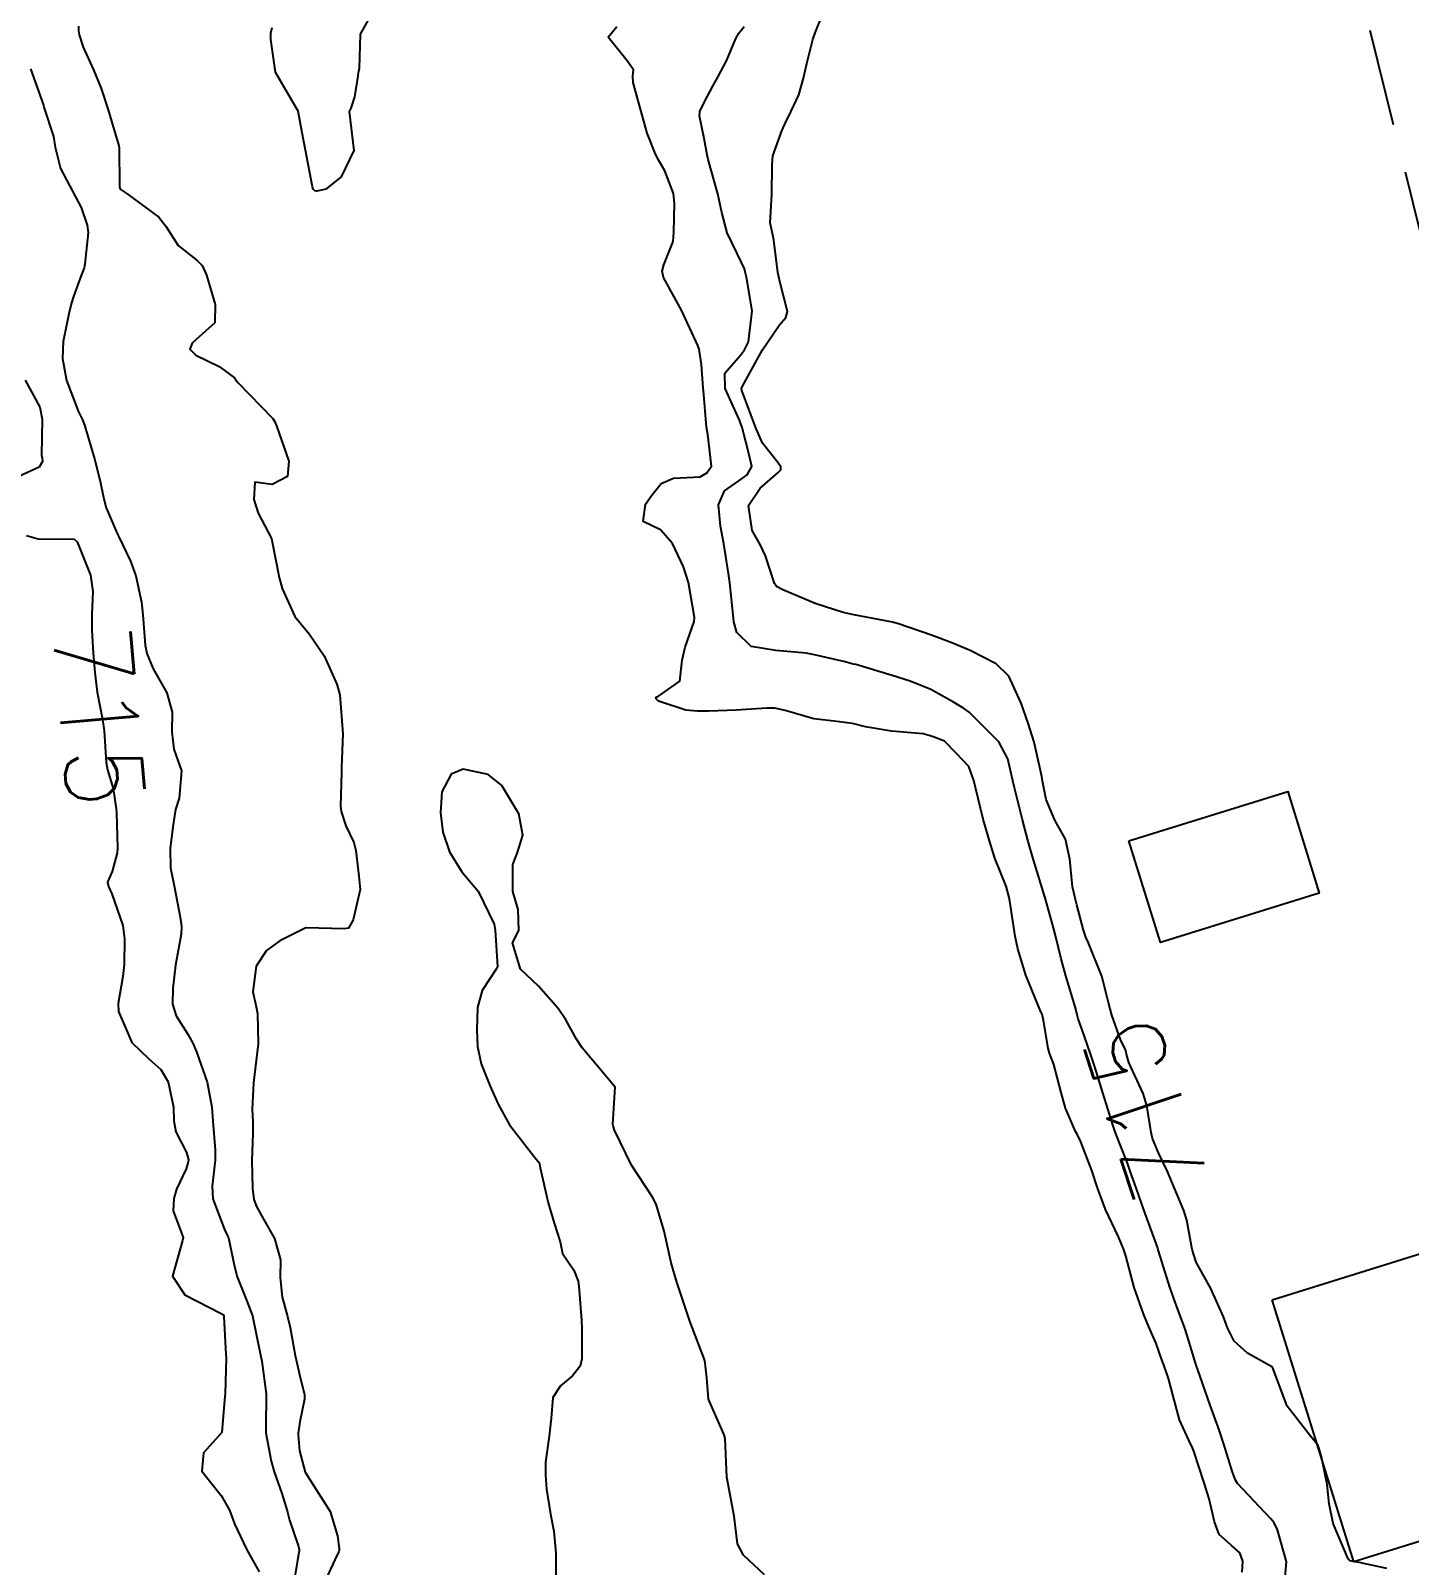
# Model space of a CAD drawing. Header units: metres. Extents: x 298520 to 308411, y 7433745 to 7450750.
# Drawn here: x 304740.1 to 304811.1, y 7438979.2 to 7439058.1 of the extents above; entities that cross this region are included whole.
import ezdxf
from ezdxf.enums import TextEntityAlignment as Align

# ---------------------------------------------------------------- set-up
doc = ezdxf.new("R2010")
doc.units = ezdxf.units.M
doc.header["$LTSCALE"] = 10
doc.linetypes.add('DASHED', pattern=[0.75, 0.5, -0.25])
for name, color, linetype in [('Cotas', 45, 'Continuous'), ('Curvas de Nivel 1m', 11, 'Continuous'), ('Curvas de Nivel 5m', 15, 'Continuous'), ('Edificações', 30, 'Continuous'), ('Vias Secundárias', 230, 'DASHED')]:
    doc.layers.add(name, color=color, linetype=linetype)
doc.styles.add('Style-STANDARD', font='STANDARD.shx')

msp = doc.modelspace()

# ---------------------------------------------------------------- linework, layer by layer
at = {"layer": 'Curvas de Nivel 1m', "flags": 128}
for points, elevation in [([(304757.735, 7439059.052), (304757.092, 7439057.936), (304757.042, 7439056.154), (304756.997, 7439055.937), (304756.966, 7439055.792), (304756.804, 7439054.709), (304756.614, 7439054.124), (304756.527, 7439053.943), (304756.773, 7439051.94), (304756.112, 7439050.594), (304755.329, 7439049.954), (304754.865, 7439049.846), (304754.752, 7439049.867), (304754.672, 7439049.961), (304754.636, 7439050.079), (304754.275, 7439051.965), (304754.168, 7439052.577), (304753.91, 7439053.969), (304752.82, 7439055.817), (304752.736, 7439055.981), (304752.502, 7439057.647), (304752.499, 7439057.985), (304752.565, 7439058.266)], 713), ([(304742.605, 7439058.345), (304742.601, 7439058.104), (304742.639, 7439057.901), (304742.835, 7439057.261), (304743.374, 7439056.094), (304743.763, 7439055.136), (304744.105, 7439054.087), (304744.669, 7439052.186), (304744.688, 7439052.081), (304744.703, 7439050.131), (304744.712, 7439050.08), (304744.751, 7439049.96), (304745.108, 7439049.716), (304746.73, 7439048.517), (304747.091, 7439048.054), (304747.723, 7439047.055), (304748.705, 7439046.288), (304748.96, 7439046.027), (304749.183, 7439045.538), (304749.631, 7439044.02), (304749.61, 7439043.074), (304748.655, 7439042.228), (304748.447, 7439042.033), (304748.332, 7439041.717), (304748.647, 7439041.413), (304749.834, 7439040.825), (304750.635, 7439040.243), (304750.725, 7439040.1), (304750.792, 7439040.008), (304752.606, 7439038.163), (304752.711, 7439037.979), (304752.789, 7439037.79), (304753.416, 7439035.972), (304753.36, 7439035.183), (304752.565, 7439034.756), (304751.679, 7439034.881), (304751.628, 7439033.994), (304751.838, 7439033.283), (304752.533, 7439031.98), (304752.925, 7439029.976), (304753.072, 7439029.407), (304753.739, 7439027.967), (304754.474, 7439027.081), (304755.237, 7439025.952), (304755.896, 7439024.491), (304756.042, 7439023.944), (304756.189, 7439022.168), (304756.196, 7439021.942), (304756.132, 7439020.206), (304756.125, 7439019.943), (304756.084, 7439018.226), (304756.11, 7439017.943), (304756.356, 7439017.215), (304756.758, 7439016.345), (304756.864, 7439015.932), (304757.021, 7439014.621), (304757.098, 7439013.928), (304756.731, 7439012.368), (304756.492, 7439011.937), (304756.293, 7439011.902), (304754.293, 7439011.96), (304752.965, 7439011.295), (304752.281, 7439010.801), (304751.745, 7439009.988), (304751.576, 7439008.668), (304751.73, 7439007.988), (304751.812, 7439007.56), (304751.837, 7439005.986), (304751.796, 7439005.564), (304751.61, 7439003.989), (304751.544, 7439002.628), (304751.57, 7439001.989), (304751.565, 7439001.387), (304751.521, 7438999.989), (304751.562, 7438998.558), (304751.617, 7438997.988), (304751.752, 7438997.618), (304752.113, 7438996.969), (304752.691, 7438995.974), (304752.992, 7438994.876), (304752.974, 7438993.977), (304753.086, 7438992.956), (304753.36, 7438991.97), (304753.49, 7438991.411), (304753.745, 7438989.964), (304754.015, 7438988.768), (304754.225, 7438987.958), (304754.236, 7438987.722), (304753.989, 7438986.545), (304753.897, 7438985.961), (304753.896, 7438985.875), (304753.974, 7438985.057), (304754.261, 7438983.957), (304754.837, 7438983.064), (304755.541, 7438981.944), (304755.92, 7438980.691), (304756.01, 7438980.035), (304756.013, 7438979.939), (304755.993, 7438979.857), (304755.91, 7438979.712), (304755.346, 7438978.49)], 713), ([(304802.461, 7438978.826), (304802.497, 7438979.381), (304802.34, 7438979.806), (304801.921, 7438980.184), (304801.281, 7438980.751), (304801.036, 7438981.399), (304800.76, 7438982.592), (304800.504, 7438983.405), (304799.979, 7438985.036), (304799.873, 7438985.303), (304799.816, 7438985.413), (304799.234, 7438986.66), (304799.029, 7438987.425), (304798.678, 7438988.775), (304798.448, 7438989.434), (304798.341, 7438989.741), (304798.044, 7438990.579), (304797.668, 7438991.444), (304797.395, 7438992.114), (304796.916, 7438993.452), (304796.473, 7438995.081), (304796.363, 7438995.457), (304796.109, 7438996.068), (304795.435, 7438997.467), (304795.02, 7438998.591), (304794.727, 7438999.474), (304794.168, 7439000.946), (304793.994, 7439001.306), (304793.9, 7439001.484), (304793.382, 7439002.69), (304793.152, 7439003.496), (304792.783, 7439004.933), (304792.562, 7439005.505), (304792.485, 7439005.765), (304792.24, 7439007.197), (304792.174, 7439007.511), (304792.112, 7439007.644), (304791.329, 7439009.519), (304790.923, 7439010.887), (304790.784, 7439011.525), (304790.514, 7439013.324), (304790.477, 7439013.528), (304790.321, 7439014.097), (304789.739, 7439015.536), (304789.464, 7439016.427), (304789.15, 7439017.542), (304788.753, 7439019.181), (304788.667, 7439019.547), (304788.4, 7439020.259), (304787.775, 7439020.928), (304787.156, 7439021.569), (304786.613, 7439021.775), (304786.416, 7439021.84), (304786.056, 7439021.944), (304784.418, 7439022.084), (304783.095, 7439022.295), (304782.421, 7439022.476), (304781.475, 7439022.587), (304780.424, 7439022.715), (304778.956, 7439023.136), (304778.429, 7439023.254), (304778.011, 7439023.259), (304776.427, 7439023.155), (304775.033, 7439023.108), (304774.427, 7439023.104), (304773.849, 7439023.15), (304772.432, 7439023.614), (304772.297, 7439023.751), (304772.338, 7439023.847), (304772.435, 7439023.879), (304773.532, 7439024.644), (304773.657, 7439025.728), (304773.804, 7439026.393), (304774.267, 7439027.722), (304774.286, 7439027.922), (304773.991, 7439029.725), (304773.727, 7439030.522), (304773.154, 7439031.734), (304772.54, 7439032.428), (304771.658, 7439032.867), (304771.768, 7439033.752), (304772.089, 7439034.218), (304772.569, 7439034.812), (304773.214, 7439035.093), (304774.575, 7439035.165), (304774.922, 7439035.372), (304775.165, 7439035.714), (304774.983, 7439037.333), (304774.908, 7439037.717), (304774.753, 7439039.596), (304774.745, 7439039.719), (304774.645, 7439040.935), (304774.536, 7439041.721), (304774.459, 7439041.917), (304773.628, 7439043.73), (304772.698, 7439045.413), (304772.629, 7439045.741), (304772.706, 7439046.065), (304773.194, 7439047.259), (304773.229, 7439047.735), (304773.262, 7439049.218), (304773.205, 7439049.735), (304772.764, 7439050.895), (304772.459, 7439051.434), (304772.291, 7439051.747), (304771.863, 7439052.833), (304771.595, 7439053.758), (304771.144, 7439055.439), (304771.123, 7439055.765), (304771.153, 7439056.092), (304770.831, 7439056.559), (304769.845, 7439057.78), (304770.303, 7439058.324)], 713), ([(304804.681, 7438978.572), (304804.741, 7438979.352), (304804.286, 7438980.999), (304804.104, 7438981.358), (304803.936, 7438981.568), (304802.224, 7438983.386), (304802.12, 7438983.543), (304801.969, 7438983.967), (304801.525, 7438985.395), (304801.301, 7438986.086), (304800.827, 7438987.402), (304800.167, 7438989.272), (304800.123, 7438989.409), (304800.036, 7438989.696), (304799.629, 7438990.997), (304799.492, 7438991.418), (304799.106, 7438992.467), (304798.765, 7438993.43), (304798.149, 7438995.393), (304798.139, 7438995.439), (304798.13, 7438995.466), (304798.104, 7438995.541), (304797.41, 7438997.447), (304797.011, 7438998.58), (304796.705, 7438999.452), (304796.559, 7438999.856), (304796.167, 7439000.843), (304795.933, 7439001.462), (304795.816, 7439001.825), (304795.3, 7439003.469), (304794.879, 7439004.807), (304794.662, 7439005.476), (304794.235, 7439006.711), (304794.03, 7439007.272), (304793.976, 7439007.484), (304793.888, 7439007.846), (304793.387, 7439009.493), (304793.151, 7439010.366), (304792.88, 7439011.501), (304792.762, 7439011.968), (304792.327, 7439013.51), (304792.314, 7439013.561), (304791.709, 7439015.516), (304791.463, 7439016.408), (304791.163, 7439017.522), (304790.751, 7439019.163), (304790.671, 7439019.527), (304790.404, 7439020.661), (304789.954, 7439021.535), (304788.428, 7439023.059), (304788.135, 7439023.26), (304787.616, 7439023.562), (304786.443, 7439024.22), (304785.391, 7439024.648), (304784.453, 7439024.931), (304782.591, 7439025.498), (304782.461, 7439025.53), (304782.041, 7439025.634), (304780.466, 7439025.999), (304780.041, 7439026.081), (304778.468, 7439026.223), (304777.213, 7439026.431), (304776.477, 7439027.157), (304776.319, 7439027.702), (304776.291, 7439027.897), (304776.112, 7439029.704), (304776.036, 7439030.187), (304775.793, 7439031.707), (304775.635, 7439032.616), (304775.526, 7439033.71), (304775.839, 7439034.432), (304776.572, 7439034.959), (304777.001, 7439035.269), (304777.233, 7439035.69), (304777.12, 7439036.224), (304776.738, 7439037.698), (304776.608, 7439038.065), (304775.861, 7439039.708), (304775.855, 7439040.494), (304776.65, 7439041.418), (304776.87, 7439041.697), (304777.063, 7439042.1), (304777.259, 7439043.691), (304776.974, 7439045.421), (304776.901, 7439045.697), (304776.856, 7439045.849), (304776.708, 7439046.176), (304775.965, 7439047.708), (304775.696, 7439048.753), (304775.484, 7439049.713), (304775, 7439051.488), (304774.947, 7439051.718), (304774.781, 7439052.558), (304774.555, 7439053.722), (304774.573, 7439053.945), (304774.804, 7439054.446), (304775.249, 7439055.284), (304775.492, 7439055.713), (304775.951, 7439056.59), (304776.421, 7439057.704), (304776.573, 7439057.977), (304776.852, 7439058.316)], 714), ([(304740.132, 7439056.137), (304740.795, 7439054.274), (304740.844, 7439054.129), (304741.318, 7439052.661), (304741.41, 7439052.12), (304741.672, 7439051.026), (304742.158, 7439050.109), (304742.736, 7439049.004), (304743.041, 7439048.097), (304743.097, 7439047.718), (304742.931, 7439046.098), (304742.886, 7439045.913), (304742.692, 7439045.377), (304742.348, 7439044.434), (304742.248, 7439044.106), (304742.107, 7439043.548), (304741.805, 7439042.113), (304741.781, 7439041.25), (304741.978, 7439040.11), (304742.609, 7439038.504), (304742.808, 7439038.098), (304742.932, 7439037.764), (304743.422, 7439036.092), (304743.712, 7439034.943), (304743.883, 7439034.087), (304744.029, 7439033.567), (304744.536, 7439032.357), (304744.627, 7439032.173), (304744.67, 7439032.079), (304745.271, 7439030.823), (304745.548, 7439030.07), (304745.846, 7439028.713), (304745.918, 7439028.066), (304746.026, 7439026.506), (304746.114, 7439026.063), (304746.451, 7439025.278), (304747.143, 7439024.049), (304747.428, 7439023.05), (304747.399, 7439022.045), (304747.508, 7439021.147), (304747.9, 7439020.037), (304747.776, 7439018.635), (304747.595, 7439018.042), (304747.463, 7439017.152), (304747.319, 7439016.045), (304747.342, 7439015.054), (304747.542, 7439014.042), (304747.834, 7439012.503), (304747.906, 7439012.036), (304747.883, 7439011.63), (304747.593, 7439010.04), (304747.449, 7439008.848), (304747.442, 7439008.042), (304747.63, 7439007.432), (304748.227, 7439006.484), (304748.477, 7439006.027), (304748.667, 7439005.577), (304749.225, 7439004.02), (304749.464, 7439002.737), (304749.515, 7439002.017), (304749.625, 7439000.548), (304749.635, 7439000.015), (304749.483, 7438998.666), (304749.513, 7438998.016), (304750.107, 7438996.435), (304750.257, 7438996.16), (304750.321, 7438996.007), (304750.62, 7438994.534), (304750.758, 7438994.003), (304751.251, 7438992.813), (304751.553, 7438991.995), (304751.954, 7438990.07), (304751.969, 7438989.991), (304752.028, 7438989.664), (304752.253, 7438987.986), (304752.232, 7438986.233), (304752.245, 7438985.986), (304752.515, 7438984.529), (304752.663, 7438983.98), (304753.06, 7438982.859), (304753.334, 7438981.969), (304753.456, 7438981.495), (304753.915, 7438980.133), (304753.96, 7438979.96), (304753.958, 7438979.914), (304753.908, 7438979.64), (304753.666, 7438978.184)], 714), ([(304777.898, 7438978.674), (304776.817, 7438979.686), (304776.511, 7438980.283), (304776.329, 7438981.694), (304775.963, 7438983.7), (304775.874, 7438985.701), (304775.811, 7438985.876), (304775.016, 7438987.71), (304774.925, 7438988.805), (304774.825, 7438989.712), (304774.053, 7438991.72), (304773.384, 7438993.73), (304773.092, 7438994.734), (304772.863, 7438995.739), (304772.733, 7438996.365), (304772.324, 7438997.747), (304772.128, 7438998.112), (304771.044, 7438999.761), (304770.171, 7439001.553), (304770.106, 7439001.771), (304770.099, 7439001.845), (304770.203, 7439003.77), (304768.514, 7439005.787), (304768.227, 7439006.232), (304767.665, 7439007.227), (304767.278, 7439007.804), (304766.26, 7439008.964), (304765.335, 7439009.829), (304764.936, 7439011.184), (304765.258, 7439011.83), (304765.225, 7439012.91), (304764.948, 7439013.834), (304764.947, 7439015.221), (304765.194, 7439015.831), (304765.46, 7439016.721), (304765.251, 7439017.831), (304764.385, 7439019.285), (304763.681, 7439019.847), (304762.396, 7439020.12), (304761.78, 7439019.869), (304761.301, 7439018.954), (304761.224, 7439017.877), (304761.351, 7439016.873), (304761.685, 7439015.87), (304762.328, 7439014.842), (304763.165, 7439013.851), (304763.987, 7439012.152), (304764.039, 7439011.843), (304764.149, 7439009.967), (304764.092, 7439009.842), (304763.362, 7439008.743), (304763.122, 7439007.857), (304763.093, 7439006.719), (304763.134, 7439005.856), (304763.32, 7439004.96), (304763.767, 7439003.847), (304764.189, 7439002.883), (304764.767, 7439001.834), (304766.155, 7439000.054), (304766.267, 7438999.931), (304766.315, 7438999.818), (304766.347, 7438999.62), (304766.758, 7438997.81), (304767.077, 7438996.77), (304767.381, 7438995.801), (304767.505, 7438995.207), (304768.089, 7438994.357), (304768.302, 7438993.788), (304768.34, 7438993.527), (304768.485, 7438991.786), (304768.499, 7438991.335), (304768.49, 7438989.785), (304768.403, 7438989.411), (304768.02, 7438988.91), (304767.406, 7438988.405), (304767.005, 7438987.805), (304766.926, 7438986.74), (304766.817, 7438985.807), (304766.635, 7438984.475), (304766.626, 7438983.81), (304766.672, 7438983.089), (304766.888, 7438981.806), (304767.051, 7438980.93), (304767.162, 7438979.801), (304767.151, 7438978.544)], 712)]:
    msp.add_lwpolyline(points, dxfattribs=dict(at, elevation=elevation))
at = {"layer": 'Curvas de Nivel 5m', "elevation": 715, "flags": 128}
for points in [[(304809.909, 7438979.008), (304808.488, 7438979.311), (304808.001, 7438979.406), (304807.915, 7438979.507), (304807.144, 7438981.328), (304806.939, 7438982.339), (304806.833, 7438983.331), (304806.553, 7438984.758), (304806.367, 7438985.336), (304805.988, 7438985.819), (304804.782, 7438987.352), (304804.033, 7438989.36), (304802.737, 7438990.077), (304802.046, 7438990.702), (304801.719, 7438991.393), (304801.51, 7438991.944), (304800.858, 7438993.402), (304800.093, 7438994.766), (304799.895, 7438995.413), (304799.621, 7438996.921), (304799.462, 7438997.42), (304798.964, 7438998.599), (304798.631, 7438999.425), (304798.162, 7439000.384), (304797.855, 7439001.12), (304797.781, 7439001.436), (304797.568, 7439002.821), (304797.368, 7439003.442), (304796.634, 7439005.036), (304796.523, 7439005.455), (304796.467, 7439005.698), (304796.23, 7439006.169), (304795.766, 7439007.465), (304795.591, 7439008.128), (304795.242, 7439009.47), (304794.537, 7439011.231), (304794.418, 7439011.479), (304794.297, 7439011.846), (304793.969, 7439013.145), (304793.873, 7439013.487), (304793.736, 7439014.075), (304793.602, 7439015.491), (304793.376, 7439016.517), (304792.824, 7439017.503), (304792.379, 7439018.562), (304792.199, 7439019.512), (304792.167, 7439019.741), (304791.764, 7439021.516), (304791.453, 7439022.49), (304791.095, 7439023.523), (304790.454, 7439024.909), (304789.812, 7439025.537), (304788.47, 7439026.222), (304787.526, 7439026.617), (304786.477, 7439027.012), (304784.784, 7439027.597), (304784.484, 7439027.68), (304784.386, 7439027.7), (304782.489, 7439028.053), (304781.948, 7439028.179), (304780.498, 7439028.648), (304778.836, 7439029.339), (304778.511, 7439029.515), (304778.404, 7439029.672), (304777.938, 7439031.09), (304777.675, 7439031.683), (304777.253, 7439032.403), (304777.062, 7439033.692), (304777.669, 7439034.581), (304778.578, 7439035.364), (304778.73, 7439035.519), (304778.735, 7439035.668), (304778.585, 7439035.888), (304777.796, 7439036.883), (304777.442, 7439037.687), (304776.734, 7439039.596), (304776.713, 7439039.699), (304776.76, 7439039.824), (304777.784, 7439041.683), (304778.666, 7439042.976), (304778.986, 7439043.351), (304779.073, 7439043.666), (304778.695, 7439045.144), (304778.571, 7439045.672), (304778.377, 7439047.333), (304778.3, 7439047.676), (304778.19, 7439048.219), (304778.263, 7439049.677), (304778.29, 7439051.199), (304778.327, 7439051.677), (304778.786, 7439052.956), (304779.009, 7439053.449), (304779.12, 7439053.667), (304779.659, 7439054.813), (304779.905, 7439055.659), (304780.064, 7439056.425), (304780.38, 7439057.655), (304780.506, 7439057.996), (304780.862, 7439058.889)], [(304739.863, 7439040.138), (304740.612, 7439038.742), (304740.737, 7439038.128), (304740.707, 7439036.251), (304740.725, 7439036.128), (304740.754, 7439035.954), (304740.576, 7439035.65), (304739.54, 7439035.169)], [(304739.932, 7439032.136), (304740.531, 7439031.975), (304742.382, 7439031.953), (304742.53, 7439031.815), (304743.213, 7439030.093), (304743.335, 7439029.257), (304743.296, 7439028.092), (304743.288, 7439027.279), (304743.349, 7439026.091), (304743.438, 7439025.1), (304743.561, 7439024.089), (304743.834, 7439022.671), (304743.924, 7439022.085), (304744.022, 7439020.458), (304744.093, 7439020.083), (304744.379, 7439019.129), (304744.545, 7439018.078), (304744.561, 7439017.878), (304744.617, 7439016.077), (304744.599, 7439015.818), (304744.331, 7439014.858), (304744.099, 7439014.308), (304744.149, 7439014.082), (304744.317, 7439013.711), (304744.879, 7439012.074), (304744.964, 7439011.395), (304744.951, 7439010.073), (304744.876, 7439009.461), (304744.638, 7439008.076), (304744.658, 7439007.656), (304745.34, 7439006.069), (304746.214, 7439005.216), (304746.832, 7439004.673), (304747.213, 7439004.045), (304747.489, 7439002.735), (304747.515, 7439002.04), (304747.602, 7439001.473), (304748.157, 7439000.397), (304748.253, 7439000.029), (304748.252, 7438999.928), (304748.146, 7438999.56), (304747.643, 7438998.524), (304747.501, 7438998.039), (304747.48, 7438997.403), (304747.98, 7438996.032), (304747.952, 7438995.883), (304747.446, 7438994.04), (304748.069, 7438993.075), (304749.937, 7438992.129), (304750.054, 7438992.05), (304750.081, 7438992.01), (304750.087, 7438991.975), (304750.189, 7438990.008), (304750.191, 7438989.847), (304750.14, 7438988.009), (304750.132, 7438987.879), (304749.983, 7438986.01), (304749.034, 7438984.958), (304748.944, 7438984.02), (304749.944, 7438982.762), (304750.368, 7438982.006), (304750.626, 7438981.303), (304751.239, 7438979.997), (304751.896, 7438978.84)]]:
    msp.add_lwpolyline(points, dxfattribs=at)
at = {"layer": 'Edificações'}
for points in [[(304796.638, 7439016.439), (304804.808, 7439018.98), (304806.435, 7439013.747), (304798.265, 7439011.206)], [(304804.017, 7438992.831), (304817.046, 7438996.882), (304821.24, 7438983.396), (304808.211, 7438979.345)]]:
    msp.add_lwpolyline(points, close=True, dxfattribs=at)
at = {"layer": 'Vias Secundárias'}
msp.add_lwpolyline([(304848.904, 7438963.208, 0.006078), (304841.187, 7438981.813, 0.024282), (304838.581, 7438987.154), (304829.948, 7439000.13), (304821.169, 7439017.478), (304817.426, 7439026.488), (304813.878, 7439038.706), (304808.183, 7439061.604), (304801.832, 7439091.236), (304794.45, 7439122.624), (304788.652, 7439148.136), (304782.855, 7439175.812), (304774.445, 7439212.817), (304768.281, 7439235.066), (304765.52, 7439241.636)], format="xyb", dxfattribs=at)

# ---------------------------------------------------------------- texts
at = {"layer": 'Cotas', "style": 'Style-STANDARD'}
for rotation, p in [(275.03509, (304743.656, 7439022.832, 715)), (108.45254, (304797.48, 7439002.623, 715))]:
    msp.add_text('715', height=4, rotation=rotation, dxfattribs=at).set_placement(p, align=Align.MIDDLE_CENTER)

doc.saveas('drawing.dxf')
